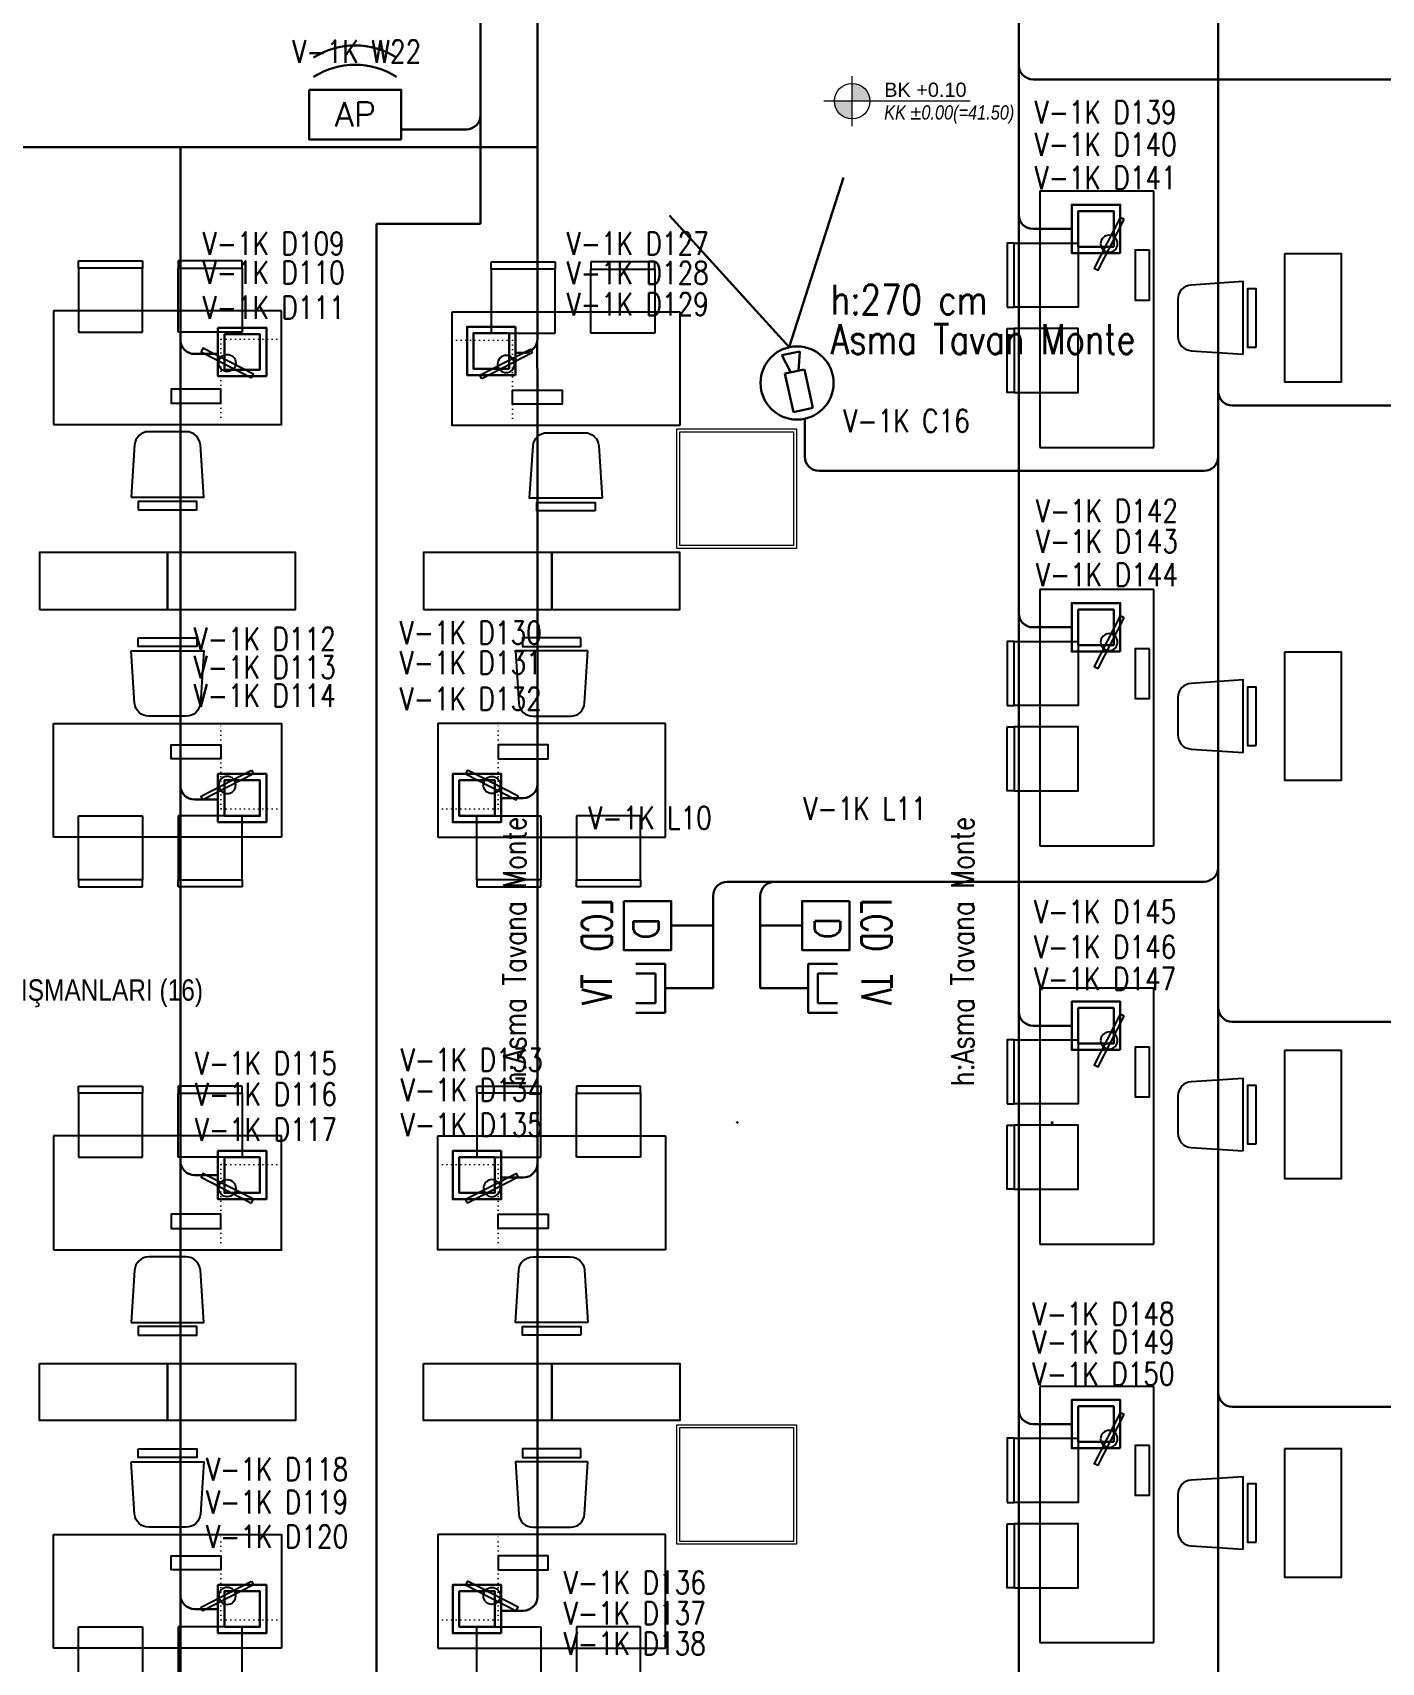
# Model space of a CAD drawing. Extents: x -1073 to 35213, y -1180 to 6950.
# Drawn here: x 3146 to 4094, y 1627 to 2773 of the extents above; entities that cross this region are included whole.
import ezdxf
from ezdxf.enums import TextEntityAlignment as Align

# ---------------------------------------------------------------- set-up
doc = ezdxf.new("R2010")
doc.units = 0
doc.header["$LTSCALE"] = 25
doc.linetypes.add('DOT2', pattern=[0.125, 0, -0.125])
doc.layers.get('0').update_dxf_attribs({"color": 9, "lineweight": 9})
for name, color, linetype, lineweight in [('01', 9, 'Continuous', 9), ('05', 9, 'Continuous', 9), ('14', 9, 'Continuous', 9), ('21', 9, 'Continuous', 9), ('DATA SARI', 30, 'Continuous', 30), ('DATA TAVAN', 160, 'Continuous', 30), ('E-ACCESS POINT (KABLOSUZ ERİŞİM İÇİN)', 7, 'Continuous', 30), ('E-DAHİLİ DOME KAMERA', 7, 'Continuous', 30), ('E-DAHİLİ KAMERA', 7, 'Continuous', 30), ('E-DATA LCD EKRAN', 7, 'Continuous', 30), ('E-DATA PRİZİ (RJ45)', 7, 'Continuous', 30), ('E-YAZI', 7, 'Continuous', 30)]:
    doc.layers.add(name, color=color, linetype=linetype, lineweight=lineweight)
doc.styles.add('Arial', font='arial.ttf', dxfattribs={"height": 2.5})
doc.styles.add('E-YAZI', font='txttw.shx')
doc.styles.add('MuuM_TEXT-ITALIC', font='ARIALNI.TTF')
doc.styles.add('MuuM_TEXT-STANDART', font='ARIALN.TTF')

# ---------------------------------------------------------------- blocks, each defined once
blk = doc.blocks.new('p-kolon-80x80-vw')
at = {"layer": '01'}
blk.add_lwpolyline([(-40, -40), (-40, 40), (40, 40), (40, -40)], close=True, dxfattribs=at)
blk = doc.blocks.new('0_elevationtarget-p-bk')
h = blk.add_hatch(color=254)
h.paths.add_polyline_path([(2.5, 0, 0.414214), (0, 2.5), (0, 0)])
h.paths.add_polyline_path([(0, 0), (-2.5, 0, 0.414214), (0, -2.5)])
blk.add_line((0, -3.5), (0, 3.5))
blk.add_lwpolyline([(16.6, 0), (-4, 0)])
blk.add_circle((0, 0), 2.5)
at = {"style": 'Arial'}
blk.add_attdef('BITMISKOT', text='', height=2, dxfattribs=at).set_placement((4.5, 0), align=Align.BOTTOM_LEFT)
at = {"style": 'MuuM_TEXT-ITALIC'}
blk.add_attdef('FINISHINGFLOORLEVEL', text='', height=2, dxfattribs=at).set_placement((4.5, -0.59), align=Align.TOP_LEFT)
blk = doc.blocks.new('160lıkcalismamasa-vw')
at = {"lineweight": -3, "ltscale": 0.5}
for p, q in [((2356, 2657.5), (2356, 2662.5)), ((2356, 2662.5), (2401, 2662.5)), ((2401, 2662.5), (2401, 2657.5)), ((2426, 2662.5), (2426, 2657.5)), ((2471, 2662.5), (2426, 2662.5)), ((2471, 2657.5), (2471, 2662.5)), ((2401, 2657.5), (2356, 2657.5)), ((2356, 2657.5), (2356, 2612.5)), ((2401, 2657.5), (2356, 2657.5)), ((2401, 2612.5), (2401, 2657.5)), ((2426, 2657.5), (2471, 2657.5)), ((2426, 2612.5), (2426, 2657.5)), ((2426, 2657.5), (2471, 2657.5)), ((2471, 2657.5), (2471, 2612.5)), ((2498.5, 2627.5), (2338.5, 2627.5)), ((2338.5, 2627.5), (2338.5, 2547.5)), ((2498.5, 2547.5), (2498.5, 2627.5)), ((2356, 2612.5), (2401, 2612.5)), ((2471, 2612.5), (2426, 2612.5)), ((2338.5, 2547.5), (2498.5, 2547.5))]:
    blk.add_line(p, q, dxfattribs=at)
for points in [[(2477.6, 2580.3), (2479, 2583), (2443.4, 2601.2), (2442.1, 2598.6)], [(2456, 2562.5), (2456, 2572.5), (2421, 2572.5), (2421, 2562.5)], [(2398, 2487.5), (2439, 2487.5), (2439, 2493.5), (2398, 2493.5)]]:
    blk.add_lwpolyline(points, close=True, dxfattribs=at)
blk.add_lwpolyline([(2393, 2496.5), (2444, 2496.5), (2441.6, 2533.2, 0.395265), (2431.6, 2542.5), (2405.3, 2542.5, 0.395265), (2395.4, 2533.2)], format="xyb", close=True, dxfattribs=at)
blk.add_circle((2460.5, 2590.8), 6, dxfattribs=at)
at = {"layer": '05', "linetype": 'DOT2'}
for p, q in [((2498.5, 2607.5), (2456, 2607.5)), ((2456, 2607.5), (2456, 2547.5)), ((2498.5, 2547.5), (2498.5, 2607.5)), ((2456, 2547.5), (2498.5, 2547.5))]:
    blk.add_line(p, q, dxfattribs=at)
blk = doc.blocks.new('m-çalışma dolap modül-90')
at = {"lineweight": -3, "ltscale": 0.5}
blk.add_lwpolyline([(-90, 0), (0, 0), (0, 40), (-90, 40)], close=True, dxfattribs=at)
blk = doc.blocks.new('m-vw-sandalye-02')
at = {"lineweight": -3, "ltscale": 0.5}
for points in [[(-22.5, 0), (-22.5, -5), (22.5, -5), (22.5, 0)], [(-22.5, -5), (22.5, -5), (22.5, -50), (-22.5, -50)]]:
    blk.add_lwpolyline(points, close=True, dxfattribs=at)
blk = doc.blocks.new('m-vw-sandalye')
at = {"lineweight": -3, "ltscale": 0.5}
blk.add_lwpolyline([(-20.5, 0), (20.5, 0), (20.5, -6), (-20.5, -6)], close=True, dxfattribs=at)
blk.add_lwpolyline([(-25.5, -9), (25.5, -9), (23.1, -45.7, -0.395265), (13.1, -55), (-13.1, -55, -0.395265), (-23.1, -45.7)], format="xyb", close=True, dxfattribs=at)
blk = doc.blocks.new('m-vw-çalışma-p-01')
at = {"lineweight": -3, "ltscale": 0.5}
for p, q in [((11.9, 179), (91.9, 179)), ((11.9, -1), (11.9, 179)), ((91.9, 179), (91.9, -1)), ((91.9, -1), (11.9, -1))]:
    blk.add_line(p, q, dxfattribs=at)
for points in [[(32.8, 159.2), (35.5, 160.5), (53.7, 124.9), (51.1, 123.6)], [(15, 137.5), (25, 137.5), (25, 102.5), (15, 102.5)]]:
    blk.add_lwpolyline(points, close=True, dxfattribs=at)
blk.add_circle((43.3, 142.1), 6, dxfattribs=at)
at = {"lineweight": -3, "ltscale": 0.5, "xscale": -1, "rotation": 270}
blk.add_blockref('m-vw-sandalye-02', (115, 120), dxfattribs=at)
at = {"lineweight": -3, "rotation": 90}
blk.add_blockref('m-vw-sandalye', (-60, 90), dxfattribs=at)
at = {"lineweight": -3, "ltscale": 0.5, "rotation": 270}
blk.add_blockref('m-vw-sandalye-02', (115, 60), dxfattribs=at)
blk = doc.blocks.new('E-DÖŞEME BUAT')
at = {"layer": 'E-YAZI', "color": 5}
for points in [[(-34, 34), (0, 34), (0, 0), (-34, 0)], [(-29.5, 29.5), (-4.5, 29.5), (-4.5, 4.5), (-29.5, 4.5)]]:
    blk.add_lwpolyline(points, close=True, dxfattribs=at)
blk = doc.blocks.new('100_DAHİLİ DOME KAMERA')
at = {"layer": 'E-DAHİLİ DOME KAMERA', "color": 4}
for p, q in [((-1.94, 0.71), (-1.94, -0.69)), ((0.82, 0.71), (-1.94, 0.71)), ((0.82, -0.69), (0.82, 0.71)), ((0.82, 0.29), (2.13, 0.67)), ((2.13, 0.67), (2.13, -0.64)), ((-1.94, -0.69), (0.82, -0.69)), ((0.82, -0.27), (2.13, -0.64))]:
    blk.add_line(p, q, dxfattribs=at)
at = {"layer": 'E-DAHİLİ DOME KAMERA', "color": 4, "linetype": 'Continuous'}
blk.add_circle((0, 0), 2.57, dxfattribs=at)
at = {"layer": 'E-DAHİLİ KAMERA', "color": 4}
for q in [(13.42, 6.26), (13.42, -6.26)]:
    blk.add_line((2.57, 0), q, dxfattribs=at)
blk = doc.blocks.new('E-LCD+TV')
at = {"layer": 'E-DATA PRİZİ (RJ45)', "color": 1}
for p, q in [((38.5, 77.5), (38.5, 48)), ((48.3, 77.5), (48.3, 57.8)), ((77.8, 77.5), (77.8, 57.8)), ((87.6, 77.5), (87.6, 48)), ((48.3, 57.8), (77.8, 57.8)), ((0, 0), (0, 42)), ((38.5, 48), (87.6, 48)), ((63, 48), (63, 0))]:
    blk.add_line(p, q, dxfattribs=at)
blk.add_lwpolyline([(-24.6, 89.6), (24.6, 89.6), (24.6, 42), (-24.6, 42)], close=True, dxfattribs=at)
at = {"layer": 'E-DATA PRİZİ (RJ45)', "color": 1, "style": 'E-YAZI'}
blk.add_text('D', height=25.6, dxfattribs=at).set_placement((-8.8, 54.6))
at = {"layer": 'E-YAZI', "color": 1, "style": 'E-YAZI', "width": 0.7}
for s, p in [('LCD', (-27, 101.6)), ('TV', (49, 101.6))]:
    blk.add_text(s, height=30, dxfattribs=at).set_placement(p)
blk = doc.blocks.new('*U605')
at = {"layer": 'E-ACCESS POINT (KABLOSUZ ERİŞİM İÇİN)', "color": 4}
blk.add_lwpolyline([(-2.395, 3.237), (2.395, 3.237), (2.395, 0.647), (-2.395, 0.647)], close=True, dxfattribs=at)
at = {"layer": 'E-ACCESS POINT (KABLOSUZ ERİŞİM İÇİN)', "color": 3}
for centre in [(0, 1.555), (0, 0.549)]:
    blk.add_arc(centre, 3.988, 57.1828, 122.8172, dxfattribs=at)
at = {"layer": 'E-ACCESS POINT (KABLOSUZ ERİŞİM İÇİN)', "color": 3, "style": 'E-YAZI'}
blk.add_text('AP', height=1.28, dxfattribs=at).set_placement((-1.054, 1.311))

msp = doc.modelspace()

# ---------------------------------------------------------------- linework, layer by layer
at = {"layer": '14'}
for points in [[(3598.84, 2494.5), (3682.84, 2494.5), (3682.84, 2410.5), (3598.84, 2410.5)], [(3598.84, 1794.5), (3682.84, 1794.5), (3682.84, 1710.5), (3598.84, 1710.5)]]:
    msp.add_lwpolyline(points, close=True, dxfattribs=at)
at = {"layer": 'DATA SARI'}
for p, q in [((3500.84, 2557.83), (3500.84, 3207.62)), ((3839.09, 2910.64), (3839.09, 2750.11)), ((3839.09, 2645), (3839.09, 2750.11)), ((4595.84, 2740.11), (3849.09, 2740.11)), ((3500.84, 2692.45), (2977.37, 2692.45)), ((3249.9, 2557.12), (3249.9, 2692.45)), ((3839.09, 2645), (3839.09, 1320.04)), ((3876.34, 2635), (3849.09, 2635)), ((3249.9, 2557.12), (3249.9, 2536.61)), ((3500.69, 2556.12), (3500.84, 2517.67)), ((3276.34, 2547.12), (3259.9, 2547.12)), ((3485.34, 2547.83), (3490.84, 2547.83)), ((3249.9, 2542.14), (3249.9, 2243.97)), ((3249.9, 2536.61), (3249.9, 1973.72)), ((3500.84, 2521.77), (3500.84, 2245)), ((3500.84, 2517.67), (3500.84, 1978.33)), ((3876.34, 2355), (3849.09, 2355)), ((3276.34, 2233.97), (3259.9, 2233.97)), ((3475.34, 2235), (3490.84, 2235)), ((3876.34, 2075), (3849.09, 2075)), ((3249.9, 1973.72), (3249.9, 1661.47)), ((3500.84, 1978.33), (3500.84, 1673.8)), ((3276.34, 1970), (3259.9, 1970)), ((3475.34, 1968.33), (3490.84, 1968.33)), ((3876.34, 1795), (3849.09, 1795)), ((3249.9, 1661.47), (3249.9, 1360.96)), ((3276.34, 1665), (3259.9, 1665)), ((3475.34, 1663.8), (3490.84, 1663.8))]:
    msp.add_line(p, q, dxfattribs=at)
for centre, start, end in [((3849.09, 2750.11), 180, 270), ((3849.09, 2645), 180, 270), ((3259.9, 2557.12), 180, 270), ((3490.84, 2557.83), 270, 0), ((3849.09, 2365), 180, 270), ((3259.9, 2243.97), 180, 270), ((3490.84, 2245), 270, 0), ((3849.09, 2085), 180, 270), ((3259.9, 1980), 180, 270), ((3490.84, 1978.33), 270, 0), ((3849.09, 1805), 180, 270), ((3259.9, 1675), 180, 270), ((3490.84, 1673.8), 270, 0)]:
    msp.add_arc(centre, 10, start, end, dxfattribs=at)
at = {"layer": 'DATA TAVAN'}
for p, q in [((3460.88, 2911.74), (3460.88, 2638.69)), ((3979.22, 2520.84), (3979.22, 2842.24)), ((3405.02, 2704.96), (3450.88, 2704.96)), ((3387.66, 2638.69), (3387.66, 1393.84)), ((3387.66, 2638.69), (3460.88, 2638.69)), ((3979.22, 2474.99), (3979.22, 2520.84)), ((3989.22, 2510.84), (4489.46, 2510.84)), ((3688.68, 2475), (3688.72, 2501.67)), ((3979.22, 2186.2), (3979.22, 2474.99)), ((3969.22, 2464.99), (3698.68, 2464.99)), ((3979.22, 2087.74), (3979.22, 2186.2)), ((3624.24, 2145.4), (3624.24, 2166.2)), ((3667.44, 2176.2), (3634.24, 2176.2)), ((3657.44, 2145.4), (3657.44, 2166.2)), ((3969.22, 2176.2), (3667.44, 2176.2)), ((3624.24, 2101.28), (3624.24, 2145.4)), ((3657.44, 2101.28), (3657.44, 2145.4)), ((3979.22, 2087.74), (3979.22, 1817.13)), ((4442.61, 2077.74), (3989.22, 2077.74)), ((3979.22, 1578.93), (3979.22, 1817.13)), ((4467.18, 1807.13), (3989.22, 1807.13))]:
    msp.add_line(p, q, dxfattribs=at)
for centre, radius, start, end in [((3450.88, 2714.96), 10, 270, 0), ((3989.22, 2520.84), 10, 180, 270), ((3698.68, 2474.99), 10, 179.92861, 270), ((3969.22, 2474.99), 10, 270, 0), ((3969.22, 2186.2), 10, 270, 0), ((3634.24, 2166.2), 10, 90, 180), ((3667.44, 2166.2), 10, 90, 180), ((3989.22, 2087.74), 10, 180, 270), ((3641.84, 2007.57), 1, 180, 270), ((3861.81, 2007.57), 1, 270, 0), ((3861.91, 2005.57), 1, 0, 90), ((3989.22, 1817.13), 10, 180, 270)]:
    msp.add_arc(centre, radius, start, end, dxfattribs=at)

# ---------------------------------------------------------------- block references
for p in [(3640.84, 2452.5), (3640.84, 1752.5)]:
    msp.add_blockref('p-kolon-80x80-vw', p)
at = {"layer": '05', "lineweight": -3, "xscale": -1}
for p in [(3945.84, 2482.5), (3945.84, 2202.5), (3945.84, 1922.5), (3945.84, 1642.5)]:
    msp.add_blockref('m-vw-çalışma-p-01', p, dxfattribs=at)
at = {"layer": '05'}
for name, p in [('160lıkcalismamasa-vw', (822.36, -50)), ('m-çalışma dolap modül-90', (3240.84, 2367.5)), ('m-çalışma dolap modül-90', (3330.84, 2367.5)), ('m-çalışma dolap modül-90', (3510.84, 2367.5)), ('m-çalışma dolap modül-90', (3600.84, 2367.5)), ('160lıkcalismamasa-vw', (822.36, -630))]:
    msp.add_blockref(name, p, dxfattribs=at)
at = {"layer": '05', "xscale": -1}
for p in [(5939.31, -50.73), (5929.31, -630)]:
    msp.add_blockref('160lıkcalismamasa-vw', p, dxfattribs=at)
at = {"layer": '05'}
for name, p, rotation in [('m-çalışma dolap modül-90', (4025.84, 2527.5), 270), ('160lıkcalismamasa-vw', (5929.31, 4835), 180), ('m-çalışma dolap modül-90', (4025.84, 2247.5), 270), ('m-çalışma dolap modül-90', (4025.84, 1967.5), 270), ('160lıkcalismamasa-vw', (5929.31, 4265), 180), ('m-çalışma dolap modül-90', (4025.84, 1687.5), 270)]:
    msp.add_blockref(name, p, dxfattribs=dict(at, rotation=rotation))
at = {"layer": '05', "xscale": -1, "rotation": 180}
for name, p in [('160lıkcalismamasa-vw', (822.36, 4835)), ('m-çalışma dolap modül-90', (3240.84, 1837.5)), ('m-çalışma dolap modül-90', (3330.84, 1837.5)), ('m-çalışma dolap modül-90', (3510.84, 1837.5)), ('m-çalışma dolap modül-90', (3600.84, 1837.5)), ('160lıkcalismamasa-vw', (822.36, 4265))]:
    msp.add_blockref(name, p, dxfattribs=at)
at = {"layer": '21', "xscale": 5, "yscale": 5, "zscale": 5}
msp.add_blockref('0_elevationtarget-p-bk', (3722, 2724.84), dxfattribs=at).add_auto_attribs({'BITMISKOT': 'BK +0.10', 'FINISHINGFLOORLEVEL': 'KK %%p0.00(=41.50)'})
at = {"layer": 'E-ACCESS POINT (KABLOSUZ ERİŞİM İÇİN)', "xscale": 13.5, "yscale": 13.5, "zscale": 13.5}
msp.add_blockref('*U605', (3372.69, 2689.19), dxfattribs=at)
at = {"layer": 'E-DAHİLİ DOME KAMERA', "xscale": -10, "yscale": 9.999999999999998, "zscale": 9.999999999999998, "rotation": 282.2787563330597}
msp.add_blockref('100_DAHİLİ DOME KAMERA', (3683.26, 2526.74), dxfattribs=at)
at = {"layer": 'E-DATA LCD EKRAN', "color": 1, "yscale": 0.7, "zscale": 0.7}
for p, xscale, rotation in [((3624.24, 2145.4), -0.7, 90), ((3657.44, 2145.4), 0.7, 270)]:
    msp.add_blockref('E-LCD+TV', p, dxfattribs=dict(at, xscale=xscale, rotation=rotation))
at = {"layer": 'E-YAZI', "color": 1, "rotation": 180}
for p in [(3876.34, 2652), (3876.34, 2372), (3441.34, 2252), (3876.34, 2092), (3876.34, 1812), (3441.34, 1682)]:
    msp.add_blockref('E-DÖŞEME BUAT', p, dxfattribs=at)
at = {"layer": 'E-YAZI', "color": 1, "xscale": -1}
for p in [(3451.34, 2532.27), (3441.34, 1953)]:
    msp.add_blockref('E-DÖŞEME BUAT', p, dxfattribs=at)
at = {"layer": 'E-YAZI', "color": 1}
for p in [(3310.34, 2531.53), (3310.34, 1953)]:
    msp.add_blockref('E-DÖŞEME BUAT', p, dxfattribs=at)
at = {"layer": 'E-YAZI', "color": 1, "xscale": -1, "rotation": 180}
for p in [(3310.34, 2252), (3310.34, 1682)]:
    msp.add_blockref('E-DÖŞEME BUAT', p, dxfattribs=at)

# ---------------------------------------------------------------- texts
at = {"layer": '21', "insert": (3033.83, 2107.6), "char_height": 15, "attachment_point": 1, "style": 'MuuM_TEXT-STANDART'}
msp.add_mtext_dynamic_manual_height_columns('SERVİS DANIŞMANLARI (16)', width=1355.2517, gutter_width=200, heights=[0], dxfattribs=at)
at = {"layer": 'E-YAZI', "color": 6, "style": 'E-YAZI', "width": 0.8}
for s, p in [('V-1K W22', (3328.62, 2751.68)), ('V-1K D139', (3850.19, 2709.05)), ('V-1K D140', (3850.19, 2686.45)), ('V-1K D141', (3850.19, 2663.02)), ('V-1K D109', (3265.57, 2616.78)), ('V-1K D127', (3521.39, 2616.76)), ('V-1K D110', (3265.57, 2596.46)), ('V-1K D128', (3521.39, 2596.08)), ('V-1K D129', (3521.39, 2574.15)), ('V-1K D111', (3265.57, 2571.77)), ('V-1K C16', (3715.78, 2492.17)), ('V-1K D142', (3851.1, 2428.84)), ('V-1K D143', (3851.1, 2407.46)), ('V-1K D144', (3851.1, 2384.02)), ('V-1K D112', (3259.26, 2338.87)), ('V-1K D130', (3404.01, 2343.24)), ('V-1K D131', (3404.01, 2322.15)), ('V-1K D113', (3259.26, 2318.92)), ('V-1K D114', (3259.26, 2299.12)), ('V-1K D132', (3404.01, 2296.78)), ('V-1K L11', (3687.74, 2219.68)), ('V-1K L10', (3536.6, 2213.1)), ('V-1K D145', (3849.86, 2147.14)), ('V-1K D146', (3849.86, 2122.38)), ('V-1K D147', (3849.86, 2099.98)), ('V-1K D115', (3260.12, 2040.7)), ('V-1K D133', (3404.81, 2043.09)), ('V-1K D116', (3260.12, 2018.82)), ('V-1K D134', (3404.81, 2021.9)), ('V-1K D117', (3260.12, 1994.03)), ('V-1K D135', (3404.81, 1997.45)), ('V-1K D148', (3848.7, 1864.49)), ('V-1K D149', (3848.7, 1844.67)), ('V-1K D150', (3848.7, 1822.39)), ('V-1K D118', (3267.97, 1755.25)), ('V-1K D119', (3267.97, 1732.26)), ('V-1K D120', (3267.97, 1707.92)), ('V-1K D136', (3519.34, 1675.68)), ('V-1K D137', (3519.34, 1654.09)), ('V-1K D138', (3519.34, 1632.82))]:
    msp.add_text(s, height=16, dxfattribs=at).set_placement(p)
at = {"layer": 'E-YAZI', "color": 30, "style": 'E-YAZI', "width": 0.8}
for s, p in [('h:270 cm', (3706.97, 2574.77)), ('Asma Tavan Monte', (3706.97, 2547.05))]:
    msp.add_text(s, height=21, dxfattribs=at).set_placement(p)
at = {"layer": 'E-YAZI', "color": 3, "style": 'E-YAZI', "width": 0.8}
for p in [(3492.66, 2032.5), (3807.44, 2032.5)]:
    msp.add_text('h:Asma Tavana Monte', height=16, rotation=90, dxfattribs=at).set_placement(p)

doc.saveas('drawing.dxf')
